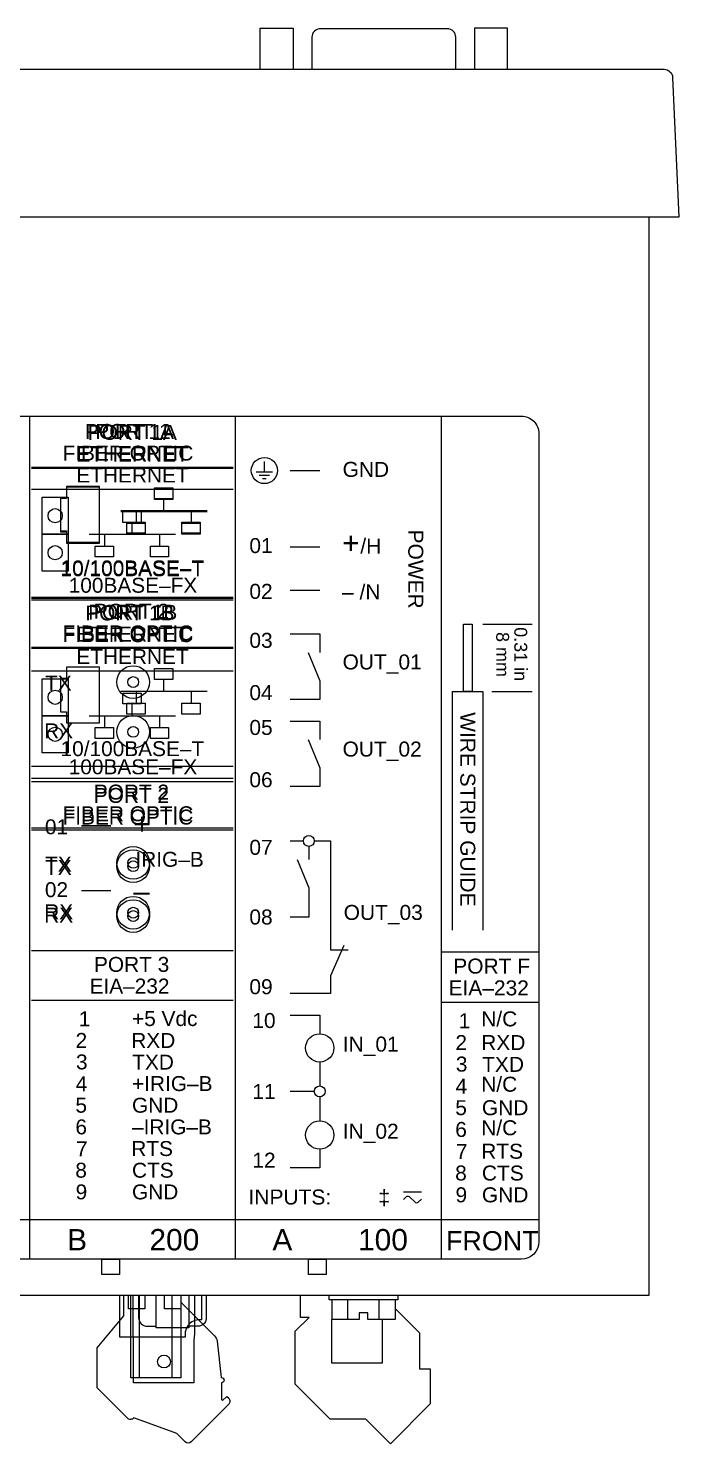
# Model space of a CAD drawing. Extents: x 1 to 23.7, y 0.2 to 17.
# Drawn here: x 20.01 to 23, y 10.5 to 17 of the extents above; entities that cross this region are included whole.
import ezdxf

# ---------------------------------------------------------------- set-up
doc = ezdxf.new("R2010")
doc.units = 0
doc.header["$MEASUREMENT"] = 0
for name, color, linetype in [('1_01__00__NONE__NO_FO__IRI', 7, 'CONTINUOUS'), ('1_02__01___1__10-100BASE-T', 7, 'CONTINUOUS'), ('1_03__04___1__100BASE-FX__', 7, 'CONTINUOUS'), ('1_04__06___2__10-100BASE-T', 7, 'CONTINUOUS'), ('1_05__08___2__100BASE-FX__', 7, 'CONTINUOUS'), ('1_06__10__NONE__FO__IRIG', 7, 'CONTINUOUS'), ('1_07__11___1__10-100BASE-T', 7, 'CONTINUOUS'), ('1_08__14___1__100BASE-FX__', 7, 'CONTINUOUS'), ('1_09__16___2__10-100BASE-T', 7, 'CONTINUOUS'), ('1_10__18___2__100BASE-FX__', 7, 'CONTINUOUS'), ('6_00_____DWG', 7, 'CONTINUOUS')]:
    doc.layers.add(name, color=color, linetype=linetype)
doc.styles.add('ARIAL', font='arial.ttf')

msp = doc.modelspace()

# ---------------------------------------------------------------- linework, layer by layer
at = {"layer": '1_01__00__NONE__NO_FO__IRI'}
for points in [[(20.0296, 13.6123), (20.9546, 13.6123)], [(20.3937, 13.3387), (20.2587, 13.3387)], [(20.3937, 13.0403), (20.2587, 13.0403)], [(20.7142, 11.1824), (20.7142, 10.8053), (20.4858, 10.8053), (20.4858, 11.1824)], [(20.5252, 10.8053), (20.5252, 11.1824)], [(20.6748, 10.8053), (20.6748, 11.1824)]]:
    msp.add_lwpolyline(points, dxfattribs=at)
msp.add_lwpolyline([(20.7145, 11.1525), (20.8699, 10.9971, -0.169592), (20.8812, 10.9737), (20.9003, 10.8056, -0.43094), (20.9135, 10.7945, -0.430927), (20.9017, 10.782), (20.9017, 10.7051), (20.9066, 10.7001), (20.9261, 10.7196), (20.9345, 10.7113, -0.414223), (20.9345, 10.6834), (20.7619, 10.5108, -0.414213), (20.734, 10.5108), (20.6958, 10.5491), (20.4988, 10.6208, -0.440578), (20.4696, 10.6194), (20.3304, 10.7586), (20.3304, 10.9431), (20.4529, 11.0891), (20.4529, 11.1824)], format="xyb", dxfattribs=at)
at = {"layer": '1_02__01___1__10-100BASE-T'}
for points in [[(20.0296, 14.9847), (20.9546, 14.9847)], [(20.1893, 14.8971), (20.1893, 14.8459), (20.1618, 14.8459), (20.1618, 14.6924), (20.1893, 14.6924), (20.1893, 14.6413), (20.3409, 14.6413), (20.3409, 14.8971), (20.1893, 14.8971)], [(20.6774, 14.8407), (20.5933, 14.8407), (20.5933, 14.8907), (20.6774, 14.8907), (20.6774, 14.8407)], [(20.6354, 14.8379), (20.6354, 14.7864)], [(20.4389, 14.7864), (20.6359, 14.7864), (20.8351, 14.7864)], [(20.5091, 14.7864), (20.5091, 14.7349)], [(20.7616, 14.7864), (20.7616, 14.7349)], [(20.5511, 14.6821), (20.4671, 14.6821), (20.4671, 14.7321), (20.5511, 14.7321), (20.5511, 14.6821)], [(20.8036, 14.6821), (20.7196, 14.6821), (20.7196, 14.7321), (20.8036, 14.7321), (20.8036, 14.6821)], [(20.0296, 14.388), (20.9546, 14.388)], [(20.0296, 13.6123), (20.9546, 13.6123)], [(20.2587, 13.3387), (20.3937, 13.3387)], [(20.3937, 13.0403), (20.2587, 13.0403)], [(20.7142, 11.1824), (20.7142, 10.8053), (20.4858, 10.8053), (20.4858, 11.1824)], [(20.5252, 10.8053), (20.5252, 11.1824)], [(20.6748, 10.8053), (20.6748, 11.1824)]]:
    msp.add_lwpolyline(points, dxfattribs=at)
msp.add_lwpolyline([(20.7145, 11.1525), (20.8699, 10.9971, -0.169592), (20.8812, 10.9737), (20.9003, 10.8056, -0.43094), (20.9135, 10.7945, -0.430927), (20.9017, 10.782), (20.9017, 10.7051), (20.9066, 10.7001), (20.9261, 10.7196), (20.9345, 10.7113, -0.414223), (20.9345, 10.6834), (20.7619, 10.5108, -0.414213), (20.734, 10.5108), (20.6958, 10.5491), (20.4988, 10.6208, -0.440578), (20.4696, 10.6194), (20.3304, 10.7586), (20.3304, 10.9431), (20.4529, 11.0891), (20.4529, 11.1824)], format="xyb", dxfattribs=at)
at = {"layer": '1_03__04___1__100BASE-FX__'}
for points in [[(20.0296, 14.8838), (20.9546, 14.8838)], [(20.0784, 14.8475), (20.1975, 14.8475), (20.1975, 14.5075), (20.0784, 14.5075), (20.0784, 14.8475)], [(20.5324, 14.7319), (20.4484, 14.7319), (20.4484, 14.7818), (20.5324, 14.7818), (20.5324, 14.7319)], [(20.4905, 14.7291), (20.4905, 14.6776)], [(20.0784, 14.6775), (20.1975, 14.6775)], [(20.1975, 14.6775), (20.0784, 14.6775)], [(20.294, 14.6776), (20.4909, 14.6776), (20.6902, 14.6776)], [(20.4062, 14.5733), (20.3222, 14.5733), (20.3222, 14.6232), (20.4062, 14.6232), (20.4062, 14.5733)], [(20.3642, 14.6776), (20.3642, 14.626)], [(20.6587, 14.5733), (20.5747, 14.5733), (20.5747, 14.6232), (20.6587, 14.6232), (20.6587, 14.5733)], [(20.6167, 14.6776), (20.6167, 14.626)], [(20.0296, 14.376), (20.9546, 14.376)], [(20.5496, 11.1824), (20.5496, 11.1217), (20.4746, 11.1217), (20.4746, 11.1824)], [(20.7146, 11.1824), (20.7146, 11.1217), (20.6396, 11.1217), (20.6396, 11.1824)]]:
    msp.add_lwpolyline(points, dxfattribs=at)
for points in [[(20.8096, 11.1824), (20.8096, 11.0708, 0.228709), (20.7534, 11.0525, 0.234856), (20.7351, 10.9908), (20.4346, 10.9908), (20.4346, 11.1824)], [(20.8169, 11.0502, -0.169875), (20.7923, 11.0416), (20.7451, 11.0416)]]:
    msp.add_lwpolyline(points, format="xyb", dxfattribs=at)
for centre in [(20.1379, 14.7625), (20.1379, 14.5925)]:
    msp.add_circle(centre, 0.0325, dxfattribs=at)
at = {"layer": '1_04__06___2__10-100BASE-T'}
for points in [[(20.0296, 14.9804), (20.9546, 14.9804)], [(20.1893, 14.8928), (20.1893, 14.8416), (20.1618, 14.8416), (20.1618, 14.6881), (20.1893, 14.6881), (20.1893, 14.637), (20.3409, 14.637), (20.3409, 14.8928), (20.1893, 14.8928)], [(20.6774, 14.8365), (20.5933, 14.8365), (20.5933, 14.8864), (20.6774, 14.8864), (20.6774, 14.8365)], [(20.6354, 14.8337), (20.6354, 14.7821)], [(20.4389, 14.7821), (20.6359, 14.7821), (20.8351, 14.7821)], [(20.5091, 14.7821), (20.5091, 14.7306)], [(20.7616, 14.7821), (20.7616, 14.7306)], [(20.5511, 14.6778), (20.4671, 14.6778), (20.4671, 14.7278), (20.5511, 14.7278), (20.5511, 14.6778)], [(20.8036, 14.6778), (20.7196, 14.6778), (20.7196, 14.7278), (20.8036, 14.7278), (20.8036, 14.6778)], [(20.0296, 14.3837), (20.9546, 14.3837)], [(20.0296, 14.3837), (20.9546, 14.3837)], [(20.0296, 14.1546), (20.9546, 14.1546)], [(20.1893, 14.067), (20.1893, 14.0158), (20.1618, 14.0158), (20.1618, 13.8623), (20.1893, 13.8623), (20.1893, 13.8112), (20.3409, 13.8112), (20.3409, 14.067), (20.1893, 14.067)], [(20.6774, 14.0106), (20.5933, 14.0106), (20.5933, 14.0606), (20.6774, 14.0606), (20.6774, 14.0106)], [(20.6354, 14.0078), (20.6354, 13.9563)], [(20.4389, 13.9563), (20.6359, 13.9563), (20.8351, 13.9563)], [(20.5091, 13.9563), (20.5091, 13.9048)], [(20.7616, 13.9563), (20.7616, 13.9048)], [(20.5511, 13.852), (20.4671, 13.852), (20.4671, 13.902), (20.5511, 13.902), (20.5511, 13.852)], [(20.8036, 13.852), (20.7196, 13.852), (20.7196, 13.902), (20.8036, 13.902), (20.8036, 13.852)], [(20.0296, 13.5579), (20.9546, 13.5579)], [(20.7512, 11.1824), (20.7512, 11.0337), (20.6012, 11.0337), (20.6012, 11.1824)]]:
    msp.add_lwpolyline(points, dxfattribs=at)
for points in [[(20.5207, 11.1824), (20.5207, 11.0809, 0.414214), (20.56, 11.0416), (20.6012, 11.0416)], [(20.8202, 11.0531, -0.198912), (20.7923, 11.0416), (20.7512, 11.0416)]]:
    msp.add_lwpolyline(points, format="xyb", dxfattribs=at)
at = {"layer": '1_05__08___2__100BASE-FX__'}
for points in [[(20.0296, 14.8838), (20.9546, 14.8838)], [(20.0784, 14.8475), (20.1975, 14.8475), (20.1975, 14.5075), (20.0784, 14.5075), (20.0784, 14.8475)], [(20.5324, 14.7319), (20.4484, 14.7319), (20.4484, 14.7818), (20.5324, 14.7818), (20.5324, 14.7319)], [(20.4905, 14.7291), (20.4905, 14.6776)], [(20.0784, 14.6775), (20.1975, 14.6775)], [(20.1975, 14.6775), (20.0784, 14.6775)], [(20.294, 14.6776), (20.4909, 14.6776), (20.6902, 14.6776)], [(20.4062, 14.5733), (20.3222, 14.5733), (20.3222, 14.6232), (20.4062, 14.6232), (20.4062, 14.5733)], [(20.3642, 14.6776), (20.3642, 14.626)], [(20.6587, 14.5733), (20.5747, 14.5733), (20.5747, 14.6232), (20.6587, 14.6232), (20.6587, 14.5733)], [(20.6167, 14.6776), (20.6167, 14.626)], [(20.0296, 14.376), (20.9546, 14.376)], [(20.0296, 14.0503), (20.9546, 14.0503)], [(20.0784, 14.014), (20.1975, 14.014), (20.1975, 13.6741), (20.0784, 13.6741), (20.0784, 14.014)], [(20.5324, 13.8984), (20.4484, 13.8984), (20.4484, 13.9483), (20.5324, 13.9483), (20.5324, 13.8984)], [(20.0784, 13.844), (20.1975, 13.844)], [(20.1975, 13.844), (20.0784, 13.844)], [(20.294, 13.8441), (20.4909, 13.8441), (20.6902, 13.8441)], [(20.3642, 13.8441), (20.3642, 13.7925)], [(20.4905, 13.8956), (20.4905, 13.8441)], [(20.6167, 13.8441), (20.6167, 13.7925)], [(20.4062, 13.7398), (20.3222, 13.7398), (20.3222, 13.7897), (20.4062, 13.7897), (20.4062, 13.7398)], [(20.6587, 13.7398), (20.5747, 13.7398), (20.5747, 13.7897), (20.6587, 13.7897), (20.6587, 13.7398)], [(20.0296, 13.5426), (20.9546, 13.5426)], [(20.5496, 11.1824), (20.5496, 11.1217), (20.4746, 11.1217), (20.4746, 11.1824)], [(20.7146, 11.1824), (20.7146, 11.1217), (20.6396, 11.1217), (20.6396, 11.1824)]]:
    msp.add_lwpolyline(points, dxfattribs=at)
for points in [[(20.8096, 11.1824), (20.8096, 11.0708, 0.228709), (20.7534, 11.0525, 0.234856), (20.7351, 10.9908), (20.4346, 10.9908), (20.4346, 11.1824)], [(20.8169, 11.0502, -0.169875), (20.7923, 11.0416), (20.7451, 11.0416)]]:
    msp.add_lwpolyline(points, format="xyb", dxfattribs=at)
for centre in [(20.1379, 14.7625), (20.1379, 14.5925), (20.1379, 13.929), (20.1379, 13.759)]:
    msp.add_circle(centre, 0.0325, dxfattribs=at)
at = {"layer": '1_06__10__NONE__FO__IRIG'}
for points in [[(20.0296, 14.388), (20.9546, 14.388)], [(20.0296, 14.1592), (20.9546, 14.1592)], [(20.0296, 13.6123), (20.9546, 13.6123)], [(20.2587, 13.3387), (20.3937, 13.3387)], [(20.3937, 13.0403), (20.2587, 13.0403)], [(20.4978, 10.8053), (20.4858, 10.8053), (20.4858, 11.1824)], [(20.4978, 10.8053), (20.4858, 10.8053), (20.4858, 11.1824)], [(20.7774, 11.1824), (20.7774, 11.0072), (20.7742, 10.978), (20.7742, 10.7812), (20.4978, 10.7812), (20.4978, 10.978), (20.4953, 11.0072), (20.4953, 11.1824)], [(20.7774, 11.1824), (20.7774, 11.0072), (20.7742, 10.978), (20.7742, 10.7812), (20.4978, 10.7812), (20.4978, 10.978), (20.4953, 11.0072), (20.4953, 11.1824)]]:
    msp.add_lwpolyline(points, dxfattribs=at)
msp.add_lwpolyline([(20.7774, 11.0897), (20.8699, 10.9971, -0.169592), (20.8812, 10.9737), (20.9003, 10.8056, -0.43094), (20.9135, 10.7945, -0.430927), (20.9017, 10.782), (20.9017, 10.7051), (20.9066, 10.7001), (20.9261, 10.7196), (20.9345, 10.7113, -0.414223), (20.9345, 10.6834), (20.7619, 10.5108, -0.414213), (20.734, 10.5108), (20.6958, 10.5491), (20.4988, 10.6208, -0.440578), (20.4696, 10.6194), (20.3304, 10.7586), (20.3304, 10.9431), (20.4529, 11.0891), (20.4529, 11.1824)], format="xyb", dxfattribs=at)
msp.add_lwpolyline([(20.7774, 11.0897), (20.8699, 10.9971, -0.169592), (20.8812, 10.9737), (20.9003, 10.8056, -0.43094), (20.9135, 10.7945, -0.430927), (20.9017, 10.782), (20.9017, 10.7051), (20.9066, 10.7001), (20.9261, 10.7196), (20.9345, 10.7113, -0.414223), (20.9345, 10.6834), (20.7619, 10.5108, -0.414213), (20.734, 10.5108), (20.6958, 10.5491), (20.4988, 10.6208, -0.440578), (20.4696, 10.6194), (20.3304, 10.7586), (20.3304, 10.9431), (20.4529, 11.0891), (20.4529, 11.1824)], format="xyb", dxfattribs=at)
for centre, radius in [((20.496, 13.9989), 0.075), ((20.496, 13.9989), 0.025), ((20.496, 13.7702), 0.075), ((20.496, 13.7702), 0.025), ((20.6376, 10.8796), 0.0295), ((20.6376, 10.8796), 0.0295)]:
    msp.add_circle(centre, radius, dxfattribs=at)
at = {"layer": '1_07__11___1__10-100BASE-T'}
for points in [[(20.0296, 14.9847), (20.9546, 14.9847)], [(20.1893, 14.8971), (20.1893, 14.8459), (20.1618, 14.8459), (20.1618, 14.6924), (20.1893, 14.6924), (20.1893, 14.6413), (20.3409, 14.6413), (20.3409, 14.8971), (20.1893, 14.8971)], [(20.6774, 14.8407), (20.5933, 14.8407), (20.5933, 14.8907), (20.6774, 14.8907), (20.6774, 14.8407)], [(20.6354, 14.8379), (20.6354, 14.7864)], [(20.4389, 14.7864), (20.6359, 14.7864), (20.8351, 14.7864)], [(20.5091, 14.7864), (20.5091, 14.7349)], [(20.7616, 14.7864), (20.7616, 14.7349)], [(20.5511, 14.6821), (20.4671, 14.6821), (20.4671, 14.7321), (20.5511, 14.7321), (20.5511, 14.6821)], [(20.8036, 14.6821), (20.7196, 14.6821), (20.7196, 14.7321), (20.8036, 14.7321), (20.8036, 14.6821)], [(20.0296, 14.388), (20.9546, 14.388)], [(20.0296, 14.1592), (20.9546, 14.1592)], [(20.0296, 13.6123), (20.9546, 13.6123)], [(20.2587, 13.3387), (20.3937, 13.3387)], [(20.3937, 13.0403), (20.2587, 13.0403)], [(20.4978, 10.8053), (20.4858, 10.8053), (20.4858, 11.1824)], [(20.4978, 10.8053), (20.4858, 10.8053), (20.4858, 11.1824)], [(20.7774, 11.1824), (20.7774, 11.0072), (20.7742, 10.978), (20.7742, 10.7812), (20.4978, 10.7812), (20.4978, 10.978), (20.4953, 11.0072), (20.4953, 11.1824)], [(20.7774, 11.1824), (20.7774, 11.0072), (20.7742, 10.978), (20.7742, 10.7812), (20.4978, 10.7812), (20.4978, 10.978), (20.4953, 11.0072), (20.4953, 11.1824)]]:
    msp.add_lwpolyline(points, dxfattribs=at)
msp.add_lwpolyline([(20.7774, 11.0897), (20.8699, 10.9971, -0.169592), (20.8812, 10.9737), (20.9003, 10.8056, -0.43094), (20.9135, 10.7945, -0.430927), (20.9017, 10.782), (20.9017, 10.7051), (20.9066, 10.7001), (20.9261, 10.7196), (20.9345, 10.7113, -0.414223), (20.9345, 10.6834), (20.7619, 10.5108, -0.414213), (20.734, 10.5108), (20.6958, 10.5491), (20.4988, 10.6208, -0.440578), (20.4696, 10.6194), (20.3304, 10.7586), (20.3304, 10.9431), (20.4529, 11.0891), (20.4529, 11.1824)], format="xyb", dxfattribs=at)
msp.add_lwpolyline([(20.7774, 11.0897), (20.8699, 10.9971, -0.169592), (20.8812, 10.9737), (20.9003, 10.8056, -0.43094), (20.9135, 10.7945, -0.430927), (20.9017, 10.782), (20.9017, 10.7051), (20.9066, 10.7001), (20.9261, 10.7196), (20.9345, 10.7113, -0.414223), (20.9345, 10.6834), (20.7619, 10.5108, -0.414213), (20.734, 10.5108), (20.6958, 10.5491), (20.4988, 10.6208, -0.440578), (20.4696, 10.6194), (20.3304, 10.7586), (20.3304, 10.9431), (20.4529, 11.0891), (20.4529, 11.1824)], format="xyb", dxfattribs=at)
for centre, radius in [((20.496, 13.9989), 0.075), ((20.496, 13.9989), 0.025), ((20.496, 13.7702), 0.075), ((20.496, 13.7702), 0.025), ((20.6376, 10.8796), 0.0295), ((20.6376, 10.8796), 0.0295)]:
    msp.add_circle(centre, radius, dxfattribs=at)
at = {"layer": '1_08__14___1__100BASE-FX__'}
for points in [[(20.0296, 14.8838), (20.9546, 14.8838)], [(20.0784, 14.8475), (20.1975, 14.8475), (20.1975, 14.5075), (20.0784, 14.5075), (20.0784, 14.8475)], [(20.5324, 14.7319), (20.4484, 14.7319), (20.4484, 14.7818), (20.5324, 14.7818), (20.5324, 14.7319)], [(20.4905, 14.7291), (20.4905, 14.6776)], [(20.0784, 14.6775), (20.1975, 14.6775)], [(20.1975, 14.6775), (20.0784, 14.6775)], [(20.294, 14.6776), (20.4909, 14.6776), (20.6902, 14.6776)], [(20.4062, 14.5733), (20.3222, 14.5733), (20.3222, 14.6232), (20.4062, 14.6232), (20.4062, 14.5733)], [(20.3642, 14.6776), (20.3642, 14.626)], [(20.6587, 14.5733), (20.5747, 14.5733), (20.5747, 14.6232), (20.6587, 14.6232), (20.6587, 14.5733)], [(20.6167, 14.6776), (20.6167, 14.626)], [(20.0296, 14.376), (20.9546, 14.376)], [(20.0296, 13.5426), (20.9546, 13.5426)], [(20.0296, 13.3208), (20.9546, 13.3208)], [(20.5496, 11.1824), (20.5496, 11.1217), (20.4746, 11.1217), (20.4746, 11.1824)], [(20.7146, 11.1824), (20.7146, 11.1217), (20.6396, 11.1217), (20.6396, 11.1824)], [(20.7774, 11.0416), (20.7774, 11.0072), (20.7742, 10.978), (20.7742, 10.7812), (20.4978, 10.7812), (20.4978, 10.978), (20.4967, 10.9908)]]:
    msp.add_lwpolyline(points, dxfattribs=at)
for points in [[(20.8096, 11.1824), (20.8096, 11.0708, 0.228709), (20.7534, 11.0525, 0.234856), (20.7351, 10.9908), (20.4346, 10.9908), (20.4346, 11.1824)], [(20.8169, 11.0502, -0.169875), (20.7923, 11.0416), (20.7451, 11.0416)]]:
    msp.add_lwpolyline(points, format="xyb", dxfattribs=at)
for centre, radius in [((20.1379, 14.7625), 0.0325), ((20.1379, 14.5925), 0.0325), ((20.496, 13.1535), 0.075), ((20.496, 13.1535), 0.025), ((20.496, 12.9248), 0.075), ((20.496, 12.9248), 0.025), ((20.6376, 10.8796), 0.0295)]:
    msp.add_circle(centre, radius, dxfattribs=at)
at = {"layer": '1_09__16___2__10-100BASE-T'}
for points in [[(20.0296, 14.9804), (20.9546, 14.9804)], [(20.1893, 14.8928), (20.1893, 14.8416), (20.1618, 14.8416), (20.1618, 14.6881), (20.1893, 14.6881), (20.1893, 14.637), (20.3409, 14.637), (20.3409, 14.8928), (20.1893, 14.8928)], [(20.6774, 14.8365), (20.5933, 14.8365), (20.5933, 14.8864), (20.6774, 14.8864), (20.6774, 14.8365)], [(20.6354, 14.8337), (20.6354, 14.7821)], [(20.4389, 14.7821), (20.6359, 14.7821), (20.8351, 14.7821)], [(20.5091, 14.7821), (20.5091, 14.7306)], [(20.7616, 14.7821), (20.7616, 14.7306)], [(20.5511, 14.6778), (20.4671, 14.6778), (20.4671, 14.7278), (20.5511, 14.7278), (20.5511, 14.6778)], [(20.8036, 14.6778), (20.7196, 14.6778), (20.7196, 14.7278), (20.8036, 14.7278), (20.8036, 14.6778)], [(20.0296, 14.3837), (20.9546, 14.3837)], [(20.0296, 14.3837), (20.9546, 14.3837)], [(20.0296, 14.1546), (20.9546, 14.1546)], [(20.1893, 14.067), (20.1893, 14.0158), (20.1618, 14.0158), (20.1618, 13.8623), (20.1893, 13.8623), (20.1893, 13.8112), (20.3409, 13.8112), (20.3409, 14.067), (20.1893, 14.067)], [(20.6774, 14.0106), (20.5933, 14.0106), (20.5933, 14.0606), (20.6774, 14.0606), (20.6774, 14.0106)], [(20.6354, 14.0078), (20.6354, 13.9563)], [(20.4389, 13.9563), (20.6359, 13.9563), (20.8351, 13.9563)], [(20.5091, 13.9563), (20.5091, 13.9048)], [(20.7616, 13.9563), (20.7616, 13.9048)], [(20.5511, 13.852), (20.4671, 13.852), (20.4671, 13.902), (20.5511, 13.902), (20.5511, 13.852)], [(20.8036, 13.852), (20.7196, 13.852), (20.7196, 13.902), (20.8036, 13.902), (20.8036, 13.852)], [(20.0296, 13.5579), (20.9546, 13.5579)], [(20.0296, 13.3291), (20.9546, 13.3291)], [(20.7774, 11.1824), (20.7774, 11.0072), (20.7742, 10.978), (20.7742, 10.7812), (20.4978, 10.7812), (20.4978, 10.978), (20.4953, 11.0072), (20.4953, 11.1824)]]:
    msp.add_lwpolyline(points, dxfattribs=at)
msp.add_lwpolyline([(20.8202, 11.0531, -0.198912), (20.7923, 11.0416), (20.7774, 11.0416)], format="xyb", dxfattribs=at)
for centre, radius in [((20.496, 13.1688), 0.075), ((20.496, 13.1688), 0.025), ((20.496, 12.9401), 0.075), ((20.496, 12.9401), 0.025), ((20.6376, 10.8796), 0.0295)]:
    msp.add_circle(centre, radius, dxfattribs=at)
at = {"layer": '1_10__18___2__100BASE-FX__'}
for points in [[(20.0296, 14.8838), (20.9546, 14.8838)], [(20.0784, 14.8475), (20.1975, 14.8475), (20.1975, 14.5075), (20.0784, 14.5075), (20.0784, 14.8475)], [(20.5324, 14.7319), (20.4484, 14.7319), (20.4484, 14.7818), (20.5324, 14.7818), (20.5324, 14.7319)], [(20.4905, 14.7291), (20.4905, 14.6776)], [(20.0784, 14.6775), (20.1975, 14.6775)], [(20.1975, 14.6775), (20.0784, 14.6775)], [(20.294, 14.6776), (20.4909, 14.6776), (20.6902, 14.6776)], [(20.4062, 14.5733), (20.3222, 14.5733), (20.3222, 14.6232), (20.4062, 14.6232), (20.4062, 14.5733)], [(20.3642, 14.6776), (20.3642, 14.626)], [(20.6587, 14.5733), (20.5747, 14.5733), (20.5747, 14.6232), (20.6587, 14.6232), (20.6587, 14.5733)], [(20.6167, 14.6776), (20.6167, 14.626)], [(20.0296, 14.376), (20.9546, 14.376)], [(20.0296, 14.0503), (20.9546, 14.0503)], [(20.0784, 14.014), (20.1975, 14.014), (20.1975, 13.6741), (20.0784, 13.6741), (20.0784, 14.014)], [(20.5324, 13.8984), (20.4484, 13.8984), (20.4484, 13.9483), (20.5324, 13.9483), (20.5324, 13.8984)], [(20.0784, 13.844), (20.1975, 13.844)], [(20.1975, 13.844), (20.0784, 13.844)], [(20.294, 13.8441), (20.4909, 13.8441), (20.6902, 13.8441)], [(20.3642, 13.8441), (20.3642, 13.7925)], [(20.4905, 13.8956), (20.4905, 13.8441)], [(20.6167, 13.8441), (20.6167, 13.7925)], [(20.4062, 13.7398), (20.3222, 13.7398), (20.3222, 13.7897), (20.4062, 13.7897), (20.4062, 13.7398)], [(20.6587, 13.7398), (20.5747, 13.7398), (20.5747, 13.7897), (20.6587, 13.7897), (20.6587, 13.7398)], [(20.0296, 13.5426), (20.9546, 13.5426)], [(20.0296, 13.3208), (20.9546, 13.3208)], [(20.5496, 11.1824), (20.5496, 11.1217), (20.4746, 11.1217), (20.4746, 11.1824)], [(20.7146, 11.1824), (20.7146, 11.1217), (20.6396, 11.1217), (20.6396, 11.1824)], [(20.7774, 11.0416), (20.7774, 11.0072), (20.7742, 10.978), (20.7742, 10.7812), (20.4978, 10.7812), (20.4978, 10.978), (20.4967, 10.9908)]]:
    msp.add_lwpolyline(points, dxfattribs=at)
for points in [[(20.8096, 11.1824), (20.8096, 11.0708, 0.228709), (20.7534, 11.0525, 0.234856), (20.7351, 10.9908), (20.4346, 10.9908), (20.4346, 11.1824)], [(20.8169, 11.0502, -0.169875), (20.7923, 11.0416), (20.7451, 11.0416)]]:
    msp.add_lwpolyline(points, format="xyb", dxfattribs=at)
for centre, radius in [((20.1379, 14.7625), 0.0325), ((20.1379, 14.5925), 0.0325), ((20.1379, 13.929), 0.0325), ((20.1379, 13.759), 0.0325), ((20.496, 13.1535), 0.075), ((20.496, 13.1535), 0.025), ((20.496, 12.9248), 0.075), ((20.496, 12.9248), 0.025), ((20.6376, 10.8796), 0.0295)]:
    msp.add_circle(centre, radius, dxfattribs=at)
at = {"layer": '6_00_____DWG'}
for points in [[(21.0791, 16.8118), (21.0791, 17), (21.231, 17), (21.231, 16.8118)], [(22.214, 16.8118), (22.214, 17), (22.0621, 17), (22.0621, 16.8118)], [(22.8622, 16.1327), (22.8622, 11.1824), (15.5787, 11.1824), (15.5787, 16.1327)], [(20.0196, 15.2196), (20.0196, 11.3497)], [(20.9646, 15.2196), (20.9646, 11.3497)], [(21.9096, 15.2196), (21.9096, 11.3497)], [(21.0982, 14.9636), (21.0982, 15.0116)], [(21.0608, 14.9636), (21.1356, 14.9636)], [(21.0746, 14.9486), (21.1218, 14.9486)], [(21.2173, 14.9697), (21.3523, 14.9697)], [(21.2173, 14.9696), (21.3523, 14.9696)], [(21.0895, 14.9336), (21.1069, 14.9336)], [(21.2173, 14.6196), (21.3523, 14.6196)], [(21.3523, 14.4195), (21.2173, 14.4195)], [(22.0116, 14.2652), (22.0516, 14.2652), (22.0516, 13.9552), (22.0116, 13.9552), (22.0116, 14.2652)], [(22.1016, 14.2652), (22.3271, 14.2652)], [(21.2173, 14.2195), (21.3523, 14.2195), (21.3523, 14.1344)], [(21.2986, 14.1344), (21.3523, 14.0044), (21.3523, 13.9194), (21.2173, 13.9194)], [(21.9616, 12.8594), (21.9616, 13.9552), (22.1016, 13.9552), (22.1016, 12.8594)], [(22.1416, 13.9552), (22.3271, 13.9552)], [(21.2173, 13.8195), (21.3523, 13.8195), (21.3523, 13.7345)], [(21.2986, 13.7344), (21.3523, 13.6044), (21.3523, 13.5194), (21.2173, 13.5194)], [(21.2173, 13.2694), (21.2773, 13.2694)], [(21.3273, 13.2696), (21.4023, 13.2696), (21.4023, 12.7695), (21.4022, 12.7695), (21.4822, 12.7695)], [(21.3023, 13.2444), (21.3023, 13.1844)], [(21.2486, 13.1843), (21.3023, 13.0544), (21.3023, 12.9195), (21.2173, 12.9195)], [(20.0296, 12.7668), (20.9546, 12.7668)], [(21.4622, 12.7895), (21.4022, 12.6495), (21.4022, 12.5694), (21.2173, 12.5694)], [(22.3579, 12.7594), (21.9096, 12.7594)], [(20.0296, 12.538), (20.9546, 12.538)], [(21.9096, 12.5294), (22.3579, 12.5294)], [(21.2173, 12.4694), (21.3523, 12.4694), (21.3523, 12.3845)], [(21.3523, 12.2544), (21.3523, 12.1445)], [(21.3273, 12.1195), (21.2173, 12.1195)], [(21.3523, 12.0945), (21.3523, 11.9844)], [(21.3523, 11.8544), (21.3523, 11.7694), (21.2173, 11.7694)], [(21.7363, 11.6584), (21.8193, 11.6584)], [(22.3579, 11.5294), (16.0329, 11.5294)], [(20.3528, 11.2796), (20.3528, 11.3497), (20.4328, 11.3497), (20.4328, 11.2796), (20.3528, 11.2796)], [(21.3012, 11.2796), (21.3012, 11.3497), (21.3812, 11.3497), (21.3812, 11.2796), (21.3012, 11.2796)], [(21.6978, 11.1232), (21.8095, 11.0114), (21.8095, 10.8454), (21.8595, 10.8454), (21.8595, 10.6854), (21.6765, 10.5024), (21.5635, 10.6154), (21.3995, 10.6154), (21.2395, 10.7754), (21.2395, 11.0184), (21.3035, 11.0824), (21.2635, 11.0824), (21.2635, 11.1824)], [(21.711, 11.1824), (21.711, 11.1624), (21.396, 11.1624), (21.396, 11.1824)], [(21.6978, 11.1624), (21.6978, 11.0724), (21.5735, 11.0724), (21.5735, 11.1024), (21.5335, 11.1024), (21.5335, 11.0724), (21.4091, 11.0724), (21.4091, 11.1624)], [(21.4813, 11.0724), (21.4813, 11.1624)], [(21.6256, 11.0724), (21.6256, 11.1624)], [(21.6385, 11.0724), (21.6385, 10.8724), (21.4085, 10.8724), (21.4085, 11.0724)]]:
    msp.add_lwpolyline(points, dxfattribs=at)
for points in [[(21.977, 16.8118), (21.977, 16.9586, 0.414214), (21.9376, 16.998), (21.9376, 16.998), (21.3555, 16.998, 0.414214), (21.3161, 16.9586), (21.3161, 16.8118)], [(21.7363, 11.6231), (21.7503, 11.6368, -0.328455), (21.7663, 11.6348), (21.7886, 11.6126, 0.339292), (21.8045, 11.6105), (21.8193, 11.625)], [(20.8317, 11.1824), (20.8317, 11.0809, -0.228276), (20.8169, 11.0502, -0.228276)]]:
    msp.add_lwpolyline(points, format="xyb", dxfattribs=at)
for points in [[(22.972, 16.7742), (23, 16.1327), (15.4409, 16.1327), (15.469, 16.7742, -0.401491), (15.5083, 16.8118), (22.9327, 16.8118, -0.401491)], [(22.3579, 15.1396), (22.3579, 11.4297, -0.414213), (22.2779, 11.3497), (16.1129, 11.3497, -0.414212), (16.0329, 11.4297), (16.0329, 15.1396, -0.414211), (16.1129, 15.2196), (22.2779, 15.2196, -0.414219)]]:
    msp.add_lwpolyline(points, format="xyb", close=True, dxfattribs=at)
for centre, radius in [((21.0982, 14.9697), 0.06), ((21.3023, 13.2694), 0.025), ((21.3523, 12.3194), 0.065), ((21.3523, 12.1195), 0.025), ((21.3523, 11.9194), 0.065)]:
    msp.add_circle(centre, radius, dxfattribs=at)

# ---------------------------------------------------------------- texts
at = {"layer": '1_01__00__NONE__NO_FO__IRI', "style": 'ARIAL'}
for s, height, p in [('01', 0.06846, (20.0908, 13.3)), ('+', 0.0978, (20.4966, 13.299)), ('IRIG–B', 0.06846, (20.5063, 13.1509)), ('02', 0.06846, (20.0908, 13.0116)), ('–', 0.0978, (20.4964, 12.9908))]:
    msp.add_text(s, height=height, dxfattribs=at).set_placement(p)
at = {"layer": '1_02__01___1__10-100BASE-T', "style": 'ARIAL'}
for s, height, p in [('PORT 1', 0.06846, (20.322, 15.1151)), ('ETHERNET', 0.06846, (20.2355, 15.0146)), ('10/100BASE–T', 0.068457, (20.1627, 14.4888)), ('01', 0.06846, (20.0908, 13.3)), ('+', 0.0978, (20.4966, 13.299)), ('IRIG–B', 0.06846, (20.5063, 13.1509)), ('02', 0.06846, (20.0908, 13.0116)), ('–', 0.0978, (20.4964, 12.9908))]:
    msp.add_text(s, height=height, dxfattribs=at).set_placement(p)
at = {"layer": '1_03__04___1__100BASE-FX__', "style": 'ARIAL'}
for s, height, p in [('PORT 1A', 0.06846, (20.2742, 15.1151)), ('FIBER OPTIC', 0.068457, (20.1717, 15.0156)), ('ETHERNET', 0.06846, (20.2355, 14.915)), ('100BASE–FX', 0.06846, (20.2, 14.4089))]:
    msp.add_text(s, height=height, dxfattribs=at).set_placement(p)
at = {"layer": '1_04__06___2__10-100BASE-T', "style": 'ARIAL'}
for s, height, p in [('PORT 1A', 0.06846, (20.2873, 15.1108)), ('ETHERNET', 0.06846, (20.2355, 15.0103)), ('10/100BASE–T', 0.068457, (20.1627, 14.4845)), ('PORT 1B', 0.06846, (20.2892, 14.285)), ('ETHERNET', 0.06846, (20.2355, 14.1845)), ('10/100BASE–T', 0.068457, (20.1627, 13.6587))]:
    msp.add_text(s, height=height, dxfattribs=at).set_placement(p)
at = {"layer": '1_05__08___2__100BASE-FX__', "style": 'ARIAL'}
for s, height, p in [('PORT 1A', 0.06846, (20.2742, 15.1151)), ('FIBER OPTIC', 0.068457, (20.1717, 15.0156)), ('ETHERNET', 0.06846, (20.2355, 14.915)), ('100BASE–FX', 0.06846, (20.2, 14.4089)), ('PORT 1B', 0.06846, (20.276, 14.2817)), ('FIBER OPTIC', 0.068457, (20.1717, 14.1821)), ('ETHERNET', 0.06846, (20.2355, 14.0816)), ('100BASE–FX', 0.06846, (20.2, 13.5754))]:
    msp.add_text(s, height=height, dxfattribs=at).set_placement(p)
at = {"layer": '1_06__10__NONE__FO__IRIG', "style": 'ARIAL'}
for s, height, p in [('PORT 2', 0.06846, (20.3151, 14.2897)), ('FIBER OPTIC', 0.068457, (20.1717, 14.1902)), ('TX', 0.06846, (20.0915, 13.9591)), ('RX', 0.06846, (20.0873, 13.7404)), ('01', 0.06846, (20.0908, 13.3)), ('+', 0.0978, (20.4966, 13.299)), ('IRIG–B', 0.06846, (20.5063, 13.1509)), ('02', 0.06846, (20.0908, 13.0116)), ('–', 0.0978, (20.4964, 12.9908))]:
    msp.add_text(s, height=height, dxfattribs=at).set_placement(p)
at = {"layer": '1_07__11___1__10-100BASE-T', "style": 'ARIAL'}
for s, height, p in [('PORT 1', 0.06846, (20.322, 15.1151)), ('ETHERNET', 0.06846, (20.2355, 15.0146)), ('10/100BASE–T', 0.068457, (20.1627, 14.4888)), ('PORT 2', 0.06846, (20.3151, 14.2897)), ('FIBER OPTIC', 0.068457, (20.1717, 14.1902)), ('TX', 0.06846, (20.0915, 13.9591)), ('RX', 0.06846, (20.0873, 13.7404)), ('01', 0.06846, (20.0908, 13.3)), ('+', 0.0978, (20.4966, 13.299)), ('IRIG–B', 0.06846, (20.5063, 13.1509)), ('02', 0.06846, (20.0908, 13.0116)), ('–', 0.0978, (20.4964, 12.9908))]:
    msp.add_text(s, height=height, dxfattribs=at).set_placement(p)
at = {"layer": '1_08__14___1__100BASE-FX__', "style": 'ARIAL'}
for s, height, p in [('PORT 1A', 0.06846, (20.2742, 15.1151)), ('FIBER OPTIC', 0.068457, (20.1717, 15.0156)), ('ETHERNET', 0.06846, (20.2355, 14.915)), ('100BASE–FX', 0.06846, (20.2, 14.4089)), ('PORT 2', 0.06846, (20.3151, 13.4442)), ('FIBER OPTIC', 0.068457, (20.1717, 13.3448)), ('TX', 0.06846, (20.0915, 13.1137)), ('RX', 0.06846, (20.0873, 12.895))]:
    msp.add_text(s, height=height, dxfattribs=at).set_placement(p)
at = {"layer": '1_09__16___2__10-100BASE-T', "style": 'ARIAL'}
for s, height, p in [('PORT 1A', 0.06846, (20.2873, 15.1108)), ('ETHERNET', 0.06846, (20.2355, 15.0103)), ('10/100BASE–T', 0.068457, (20.1627, 14.4845)), ('PORT 1B', 0.06846, (20.2892, 14.285)), ('ETHERNET', 0.06846, (20.2355, 14.1845)), ('10/100BASE–T', 0.068457, (20.1627, 13.6587)), ('PORT 2', 0.06846, (20.3151, 13.4596)), ('FIBER OPTIC', 0.068457, (20.1717, 13.3601)), ('TX', 0.06846, (20.0915, 13.129)), ('RX', 0.06846, (20.0873, 12.9103))]:
    msp.add_text(s, height=height, dxfattribs=at).set_placement(p)
at = {"layer": '1_10__18___2__100BASE-FX__', "style": 'ARIAL'}
for s, height, p in [('PORT 1A', 0.06846, (20.2742, 15.1151)), ('FIBER OPTIC', 0.068457, (20.1717, 15.0156)), ('ETHERNET', 0.06846, (20.2355, 14.915)), ('100BASE–FX', 0.06846, (20.2, 14.4089)), ('PORT 1B', 0.06846, (20.276, 14.2817)), ('FIBER OPTIC', 0.068457, (20.1717, 14.1821)), ('ETHERNET', 0.06846, (20.2355, 14.0816)), ('100BASE–FX', 0.06846, (20.2, 13.5754)), ('PORT 2', 0.06846, (20.3151, 13.4442)), ('FIBER OPTIC', 0.068457, (20.1717, 13.3448)), ('TX', 0.06846, (20.0915, 13.1137)), ('RX', 0.06846, (20.0873, 12.895))]:
    msp.add_text(s, height=height, dxfattribs=at).set_placement(p)
at = {"layer": '6_00_____DWG', "style": 'ARIAL'}
for s, height, p in [('GND', 0.06883, (21.4572, 14.9408)), ('01', 0.06883, (21.0293, 14.5908)), ('+', 0.0983, (21.4552, 14.5885)), ('/H', 0.06883, (21.5385, 14.5885)), ('02', 0.06883, (21.0293, 14.3808)), ('– /N', 0.06883, (21.455, 14.3785)), ('03', 0.06883, (21.0293, 14.156)), ('OUT_01', 0.06883, (21.4572, 14.0568)), ('04', 0.06883, (21.0293, 13.916)), ('05', 0.06883, (21.0293, 13.756)), ('OUT_02', 0.06883, (21.4572, 13.6568)), ('06', 0.06883, (21.0293, 13.5161)), ('07', 0.06883, (21.0293, 13.2057)), ('08', 0.06883, (21.0293, 12.8859)), ('OUT_03', 0.06883, (21.4622, 12.9068)), ('PORT 3', 0.06846, (20.3161, 12.6684)), ('PORT F', 0.06883, (21.9653, 12.6605)), ('EIA–232', 0.06846, (20.2957, 12.569)), ('09', 0.06883, (21.0293, 12.5658)), ('EIA–232', 0.06883, (21.9434, 12.5605)), ('1', 0.0685, (20.2462, 12.4187)), ('+5 Vdc', 0.06846, (20.4907, 12.4198)), ('10', 0.06883, (21.0428, 12.4107)), ('1', 0.0688, (21.9898, 12.4095)), ('N/C', 0.06883, (22.0934, 12.4182)), ('2', 0.0685, (20.2315, 12.3193)), ('RXD', 0.06846, (20.4873, 12.3192)), ('IN_01', 0.06883, (21.4582, 12.3024)), ('2', 0.0688, (21.975, 12.3095)), ('RXD', 0.06883, (22.0934, 12.3094)), ('3', 0.0685, (20.2335, 12.2209)), ('TXD', 0.06846, (20.4915, 12.2198)), ('3', 0.0688, (21.977, 12.2106)), ('TXD', 0.06883, (22.0976, 12.2094)), ('4', 0.0685, (20.2321, 12.1204)), ('+IRIG–B', 0.06846, (20.4907, 12.1214)), ('11', 0.06883, (21.0428, 12.0848)), ('4', 0.0688, (21.9757, 12.1095)), ('N/C', 0.06883, (22.0934, 12.1183)), ('5', 0.0685, (20.2308, 12.022)), ('GND', 0.06846, (20.4905, 12.022)), ('5', 0.0688, (21.9744, 12.0106)), ('GND', 0.06883, (22.0966, 12.0105)), ('6', 0.0685, (20.2308, 11.9225)), ('–IRIG–B', 0.06846, (20.4906, 11.9225)), ('IN_02', 0.06883, (21.4582, 11.9024)), ('6', 0.0688, (21.9743, 11.9106)), ('N/C', 0.06883, (22.0934, 11.9182)), ('RTS', 0.06846, (20.4873, 11.8231)), ('7', 0.0685, (20.2337, 11.822)), ('12', 0.06883, (21.0428, 11.7696)), ('7', 0.0688, (21.9773, 11.8095)), ('RTS', 0.06883, (22.0934, 11.8105)), ('8', 0.0685, (20.2303, 11.7236)), ('CTS', 0.06846, (20.4905, 11.7236)), ('8', 0.0688, (21.9739, 11.7106)), ('CTS', 0.06883, (22.0966, 11.7105)), ('9', 0.0685, (20.2318, 11.6242)), ('GND', 0.06846, (20.4905, 11.6241)), ('INPUTS:', 0.06883, (21.0255, 11.6005)), ('‡', 0.0688, (21.6213, 11.5994)), ('9', 0.0688, (21.9754, 11.6105)), ('GND', 0.06883, (22.0966, 11.6105)), ('B', 0.0983, (20.1928, 11.3896)), ('200', 0.09833, (20.5704, 11.3896)), ('A', 0.0983, (21.135, 11.3896)), ('100', 0.09833, (21.5279, 11.3896)), ('FRONT', 0.0885, (21.9317, 11.3896))]:
    msp.add_text(s, height=height, dxfattribs=at).set_placement(p)
for s, height, p in [('POWER', 0.06883, (21.7588, 14.6988)), ('0.31 in', 0.059, (22.2455, 14.2507)), ('8 mm', 0.059, (22.1625, 14.2285)), ('WIRE STRIP GUIDE', 0.068833, (21.9976, 13.8605))]:
    msp.add_text(s, height=height, rotation=270, dxfattribs=at).set_placement(p)

doc.saveas('drawing.dxf')
